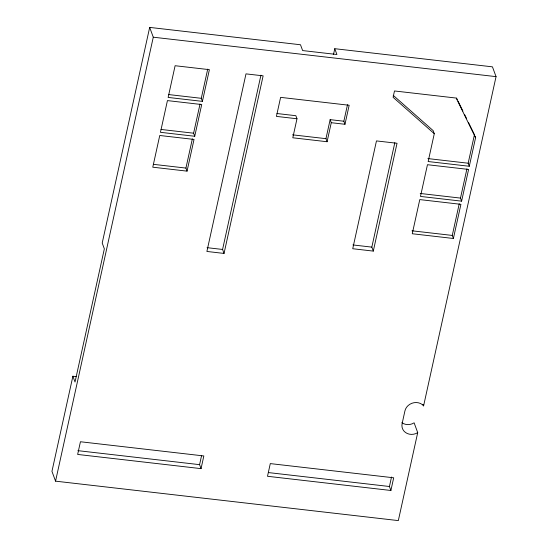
<?xml version="1.0" encoding="UTF-8"?>
<svg xmlns="http://www.w3.org/2000/svg" width="548" height="548" viewBox="0 0 548 548"><rect width="100%" height="100%" fill="white"/><g stroke="black" fill="none" stroke-linecap="round" stroke-linejoin="round"><path stroke-width="0.82" d="M76.282 376.62L72.891 376.229L51.95 471.362L55.553 481.158L398.328 520.6L417.713 432.619L414.11 422.823L412.137 423.844A10.631 9.439 -20.2 0 1 401.848 422.659M417.713 432.619L415.74 433.639A10.631 9.439 -20.2 0 1 402.122 423.625L404.917 410.938A10.631 9.439 -20.2 0 1 422.159 404.472L423.597 405.883L496.05 76.638L492.447 66.842L334.773 48.697L336.91 54.512L302.633 50.567L300.496 44.758L149.673 27.4L102.209 243.038L104.346 248.854L75.028 382.045L72.891 376.229M55.553 481.158L153.276 37.196L149.673 27.4M187.053 171.14L194.033 139.432L159.756 135.486L152.776 167.195L187.053 171.14L185.93 168.078L192.355 138.87M194.732 136.26L201.712 104.545L167.435 100.599L160.454 132.315L194.732 136.26L193.608 133.198L200.034 103.99M202.411 101.373L209.391 69.665L175.113 65.719L168.133 97.428L202.411 101.373L201.287 98.311L207.713 69.103M224.036 253.429L263.129 75.843L245.99 73.87L206.897 251.457L224.036 253.429L222.577 249.45L260.93 75.199M201.048 468.636L203.835 455.95L80.44 441.75L77.645 454.436L201.048 468.636L199.582 464.656L201.5 455.936M276.946 113.525L295.865 115.703L296.989 118.758L292.803 137.788L327.081 141.733L331.266 122.704L330.143 119.642L343.856 121.224L344.98 124.28L331.266 122.704M333.485 54.547L334.773 48.697M327.081 141.733L325.957 138.671L330.143 119.642M343.856 121.224L347.494 104.675M344.98 124.28L349.165 105.257L280.61 97.366L276.425 116.395L296.989 118.758M373.298 251.1L397.033 143.275L376.462 140.911L352.734 248.73L373.298 251.1L371.832 247.121L394.834 142.644M393.231 95.366L433.16 130.636L434.283 133.698L428.159 161.537L469.287 166.27L475.575 137.733L475.006 136.205M390.895 490.481L393.69 477.794L270.294 463.601L267.499 476.281L390.895 490.481L389.436 486.501L391.525 476.993M453.395 238.483L460.916 204.329L419.782 199.595L412.26 233.749L453.395 238.483L452.271 235.428L459.238 203.767M461.615 201.157L468.595 169.442L427.461 164.708L420.48 196.424L461.615 201.157L460.484 198.095L466.917 168.887M469.287 166.27L468.163 163.215L474.267 135.486M153.276 37.196L496.05 76.638M168.681 94.564L201.287 98.311M292.516 134.822L325.957 138.671M427.872 158.578L468.163 163.215M161.002 129.444L193.608 133.198M420.193 193.458L460.484 198.095M153.324 164.325L185.93 168.078M411.973 230.79L452.271 235.428M352.912 244.942L371.832 247.121M207.069 247.669L222.577 249.45M77.878 450.655L199.582 464.656M268.575 472.595L389.436 486.501M434.283 133.698L393.094 97.304L394.492 90.961L456.189 98.058L475.575 137.733M456.553 98.051L457.299 99.578M458.046 101.106L462.889 111.025M464.752 114.833L466.615 118.649M468.478 122.464L474.445 134.671M423.042 404.376L423.597 405.883"/></g></svg>
